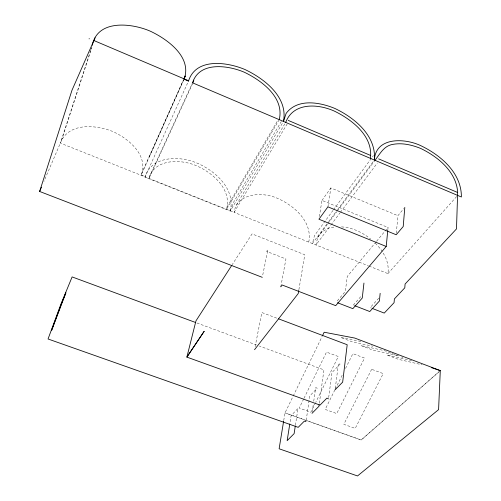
<?xml version="1.0" encoding="UTF-8"?>
<svg xmlns="http://www.w3.org/2000/svg" width="501" height="501" viewBox="0 0 501 501"><rect width="100%" height="100%" fill="white"/><g stroke="black" fill="none" stroke-linecap="round" stroke-linejoin="round"><path stroke-width="0.38" stroke-dasharray="2.5 1.88" d="M396.341 233.228L397.9 215.674L403.812 208.579M368.98 266.069L387.924 273.615C389.026 266.137 386.922 258.51 382.632 252.335M387.837 229.771L388.056 227.492L321.974 200.419L319.062 218.467M335.307 388.281L338.457 363.357L340.066 364.064L331.956 372.6L328.524 398.877M319.35 403.217L323.934 369.882L259.33 346.028M312.236 411.803L313.313 404.238M313.745 401.207L315.68 387.586L317.177 388.169L309.743 396.003L306.224 420.12M230.222 211.084C235.658 189.096 215.43 170.816 196.993 163.063C179.702 155.636 151.571 155.542 144.939 177.11L230.222 211.084L283.472 121.436M279.245 119.639L226.421 209.568C232.182 189.616 212.881 172.682 196.242 165.687C180.661 158.905 154.133 158.679 148.891 178.682L192.904 82.972M295.415 425.211L298.001 408.365L291.112 415.63L289.91 423.213M327.923 206.844L330.848 187.944L397.9 215.674M283.729 420.546L284.975 412.918L292.847 396.742M308.766 242.133C312.806 222.118 294.356 205.617 277.629 198.421C262.9 191.576 237.148 192.616 234.073 212.374L368.254 265.78M298.884 289.722L304.79 254.74L252.047 233.904L232.226 264.641M280.798 286.804L285.939 258.979L266.607 251.396L267.878 249.673L262.58 275.838M255.128 346.673L261.841 312.53L277.166 318.31M183.754 79.928L141.094 175.275C149.054 155.404 128.218 138.044 111.886 131.156C95.954 125.087 70.848 122.62 61.523 140.418L43.894 181.506M327.441 224.298L317.647 237.48L315.981 244.951L330.51 225.55M90.612 50.463L60.37 143.117L234.099 212.33M90.85 49.724L91.577 47.507M61.523 140.418L91.902 47.445M230.341 210.883L233.109 203.037L281.374 121.417M149.511 156.462L183.554 79.659L142.015 172.544M144.939 177.11L188.169 81.782M149.793 175.951L192.265 83.366M293.185 396.04L322.124 336.44M303.669 398.971L299.241 408.058L310.883 412.229L315.336 403.173M304.013 398.27L326.508 352.109L338.3 356.518L315.68 402.478M334.881 389.897L325.187 409.411L336.722 413.563L364.559 358.046L352.879 353.662L344.913 369.688M335.225 389.202L342.496 374.566M227.103 206.8L277.892 120.152M236.353 204.984L284.931 123.672M234.073 212.374L287.211 123.866M321.974 200.419L330.848 187.944M333.033 210.389L314.484 235.576L312.392 243.524L328.23 222.181M333.497 209.756L373.383 155.611M328.694 221.555L337.079 210.251M337.542 209.625L374.347 160.032M327.911 223.671L336.772 211.741M337.242 211.115L374.56 160.896M330.973 224.924L339.878 213.038M340.348 212.411L377.372 162.963M317.647 237.48L322.03 231.838L328.593 228.105L335.338 226.821M376.113 241.833L347.249 276.483L345.333 291.425L336.165 302.216M376.608 241.238L388.056 227.492M353.268 305.14L361.177 296.16M387.924 273.615L457.638 195.403M378.775 298.189L370.176 307.62L371.579 308.165M440.285 370.608L361.165 440.003L285.013 412.874L361.165 440.003L440.379 370.646M341.507 226.89C352.272 227.473 362.549 232.42 370.803 239.196M360.764 341.475L340.599 337.423L352.654 341.989L372.926 346.21M397.174 355.434L372.731 350.049L360.908 345.577L384.517 350.637L398.627 355.935M411.709 360.545L386.778 354.921L398.564 359.38L422.042 364.803M401.539 356.944L402.998 357.445M196.924 322.995L256.393 344.945M141.207 175.018L145.171 176.602M375.318 243.154L380.754 249.16L382.257 251.702M371.654 369.287L343.824 424.316L355.215 428.393L383.196 373.602L371.654 369.287"/><path stroke-width="0.75" d="M370.371 158.341C373.521 136.291 351.94 119.576 334.28 111.072C317.935 103.707 293.367 102.179 285.733 122.332M375.024 160.27C379.683 154.389 383.202 147 390.974 144.789C400.95 142.34 411.177 144.639 420.521 148.365C437.949 156.738 456.492 171.793 457.663 192.49L456.492 228.913L405.09 284.036L404.795 287.818L394.387 298.922L394.068 302.673L384.248 313.087L372.287 308.441M404.802 207.395L403.211 226.552L396.21 234.756L327.923 206.844L318.943 219.219L386.221 246.461L387.761 230.529M380.153 293.329L379.395 301.02L369.763 311.534L354.702 305.698M363.951 283.059L362.261 298.026L352.848 308.66L337.618 302.773M319.137 404.764L318.924 406.317L312.023 413.319M295.296 425.975L294.125 433.628L287.148 440.673L289.791 423.978M283.604 421.31L279.12 448.783L357.514 475.95L438.588 409.63L440.285 370.608L354.771 338.069L324.166 332.232L322.462 335.739M298.759 290.48L298.245 293.523L254.527 349.704M93.856 40.512L188.639 80.774L188.495 81.099L184.074 79.221C192.397 57.246 167.616 39.322 150.457 31.256C132.026 23.121 97.432 19.007 92.297 45.29M279.245 119.639C284.606 97.589 261.666 80.523 244.294 72.219C227.955 65.243 199.122 61.147 192.49 83.009M328.524 398.877L326.915 398.107L320.026 405.096L186.873 357.113L204.151 331.318M193.793 80.173L192.904 82.972L461.371 196.993C461.671 173.058 440.705 155.128 420.721 145.641C405.134 138.157 375.744 136.56 374.347 160.032C376.608 135.846 354.545 117.729 334.718 108.391C319.469 102.116 297.488 98.252 286.121 113.395L283.472 121.436C288.238 97.113 264.409 78.745 245.002 69.539C227.247 62.018 195.929 57.402 188.495 81.099M262.28 277.335L39.629 191.457L71.969 90.274L93.743 40.857M89.128 38.896L89.241 38.552M94.094 40.75L95.065 37.775M184.074 79.221L185.132 76.102L184.174 78.244M39.629 191.457L41.458 187.192M184.186 78.237L185.132 76.102M204.145 331.349L186.873 357.113L195.96 320.872L231.806 265.292M280.798 286.804L282.188 285.013L335.701 305.654L386.221 246.461M335.113 389.791L342.665 382.131L347.193 344.738L278.625 318.861M306.005 421.623L304.357 421.097L298.201 427.34L48.052 338.989L61.016 303.907L72.119 276.921L195.459 322.45M431.593 367.69L440.379 370.646M288.2 120.39L370.715 155.498M378.631 158.867L457.663 192.49M61.886 302.541L51.522 330.604L65.894 292.809L61.886 302.541"/></g></svg>
